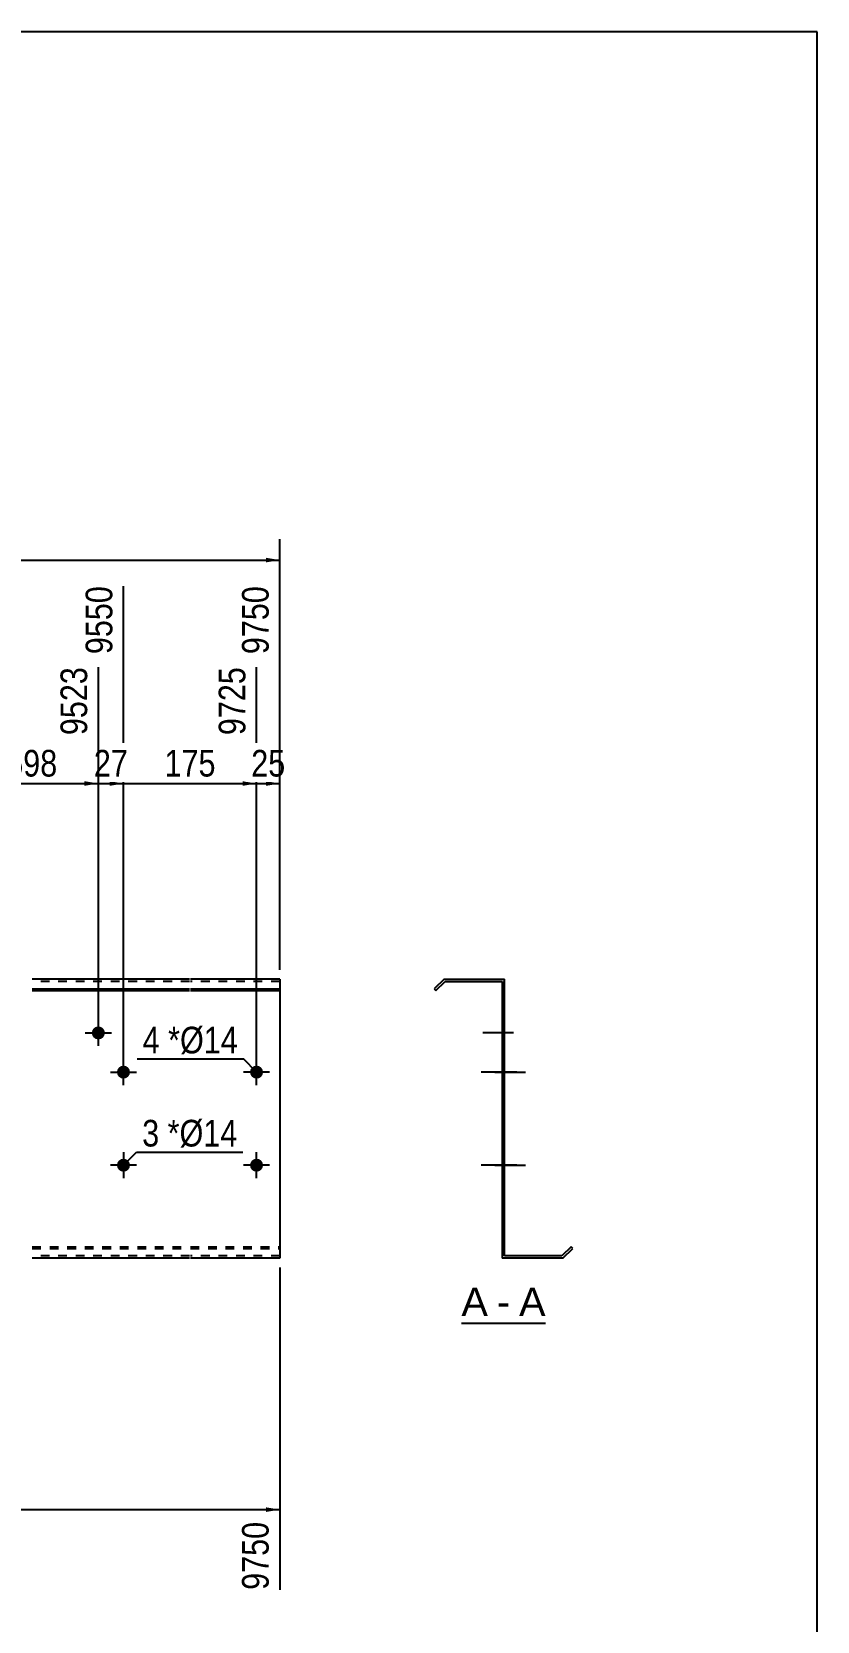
# Model space of a CAD drawing. Header units: millimetres. Extents: x -71 to 331, y -160 to 117.
# Drawn here: x 246.9 to 331.2, y -54 to 116.8 of the extents above; entities that cross this region are included whole.
import ezdxf

# ---------------------------------------------------------------- set-up
doc = ezdxf.new("R2010")
doc.units = ezdxf.units.MM
doc.linetypes.add('DXK_LINE_DOT1', pattern=[1.8814, 0.9407, -0.9407])
doc.styles.add('Arial', font='ARIAL.TTF', dxfattribs={"height": 0.2})
doc.styles.add('Arial Narrow', font='ARIALN.TTF', dxfattribs={"height": 0.2})

# ---------------------------------------------------------------- blocks, each defined once
blk = doc.blocks.new('Unknown-629084206-2176')
at = {"color": 5, "linetype": 'Continuous'}
for p, q in [((331.25, 116.75), (-68.75, 116.75)), ((331.25, -160.25), (331.25, 116.75))]:
    blk.add_line(p, q, dxfattribs=at)
blk = doc.blocks.new('Unknown-629084206-12 - 1247')
at = {"color": 7, "linetype": 'Continuous'}
blk.add_line((293.04, -21.95), (302.07, -21.95), dxfattribs=at)
at = {"color": 0, "linetype": 'Continuous'}
for points in [[(295.89, -21.2), (295.89, -18), (293.04, -18), (293.04, -21.2)], [(298.27, -21.2), (298.27, -18), (296.85, -18), (296.85, -21.2)], [(302.07, -21.2), (302.07, -18), (299.23, -18), (299.23, -21.2)]]:
    blk.add_wipeout(points, dxfattribs=at)
at = {"color": 96, "linetype": 'Continuous', "style": 'Arial'}
for s, p in [('A', (293.04, -21.2)), ('A', (299.23, -21.2)), ('-', (296.85, -21.2))]:
    blk.add_text(s, height=3.06, dxfattribs=at).set_placement(p)
blk = doc.blocks.new('Part-629084206-1218 - 1203')
at = {"color": 2, "linetype": 'Continuous'}
for p, q in [((263.85, 15), (246.95, 15)), ((246.95, 13.94), (263.85, 13.94)), ((246.95, 13.76), (263.85, 13.76)), ((273.54, 15), (263.95, 15)), ((263.95, 13.94), (273.54, 13.94)), ((263.95, 13.76), (273.54, 13.76)), ((273.54, 15), (273.54, -15)), ((263.85, -15), (246.95, -15)), ((273.54, -15), (263.95, -15))]:
    blk.add_line(p, q, dxfattribs=at)
at = {"color": 7, "linetype": 'DXK_LINE_DOT1'}
for p, q in [((263.85, 14.75), (246.95, 14.75)), ((273.54, 14.75), (263.95, 14.75)), ((246.95, -13.76), (263.85, -13.76)), ((246.95, -13.94), (263.85, -13.94)), ((263.85, -14.75), (246.95, -14.75)), ((263.95, -13.76), (273.54, -13.76)), ((263.95, -13.94), (273.54, -13.94)), ((273.54, -14.75), (263.95, -14.75))]:
    blk.add_line(p, q, dxfattribs=at)
blk = doc.blocks.new('Bolt-629084206-1236 - 1203')
at = {"linetype": 'Continuous'}
blk.add_hatch(color=3, dxfattribs=at).paths.add_polyline_path([(253.35, 9.21, -1), (254.75, 9.21, -1)])
at = {"color": 3, "linetype": 'Continuous'}
for p, q in [((254.05, 7.81), (254.05, 10.61)), ((252.65, 9.21), (255.45, 9.21))]:
    blk.add_line(p, q, dxfattribs=at)
blk = doc.blocks.new('Bolt-629084206-1237 - 1203')
at = {"linetype": 'Continuous'}
blk.add_hatch(color=3, dxfattribs=at).paths.add_polyline_path([(256.05, 5, -1), (257.45, 5, -1)])
at = {"color": 3, "linetype": 'Continuous'}
for p, q in [((256.75, 3.6), (256.75, 6.4)), ((255.35, 5), (258.15, 5))]:
    blk.add_line(p, q, dxfattribs=at)
blk = doc.blocks.new('Bolt-629084206-1238 - 1203')
at = {"linetype": 'Continuous'}
blk.add_hatch(color=3, dxfattribs=at).paths.add_polyline_path([(257.45, -5, -1), (256.05, -5, -1)])
at = {"color": 3, "linetype": 'Continuous'}
for p, q in [((258.15, -5), (255.35, -5)), ((256.75, -3.6), (256.75, -6.4))]:
    blk.add_line(p, q, dxfattribs=at)
blk = doc.blocks.new('Bolt-629084206-1239 - 1203')
at = {"linetype": 'Continuous'}
for points in [[(197.77, 5, -1), (199.17, 5, -1)], [(270.34, 5, -1), (271.74, 5, -1)]]:
    blk.add_hatch(color=3, dxfattribs=at).paths.add_polyline_path(points)
at = {"color": 3, "linetype": 'Continuous'}
for p, q in [((198.47, 3.6), (198.47, 6.4)), ((271.04, 3.6), (271.04, 6.4)), ((199.87, 5), (197.07, 5)), ((272.44, 5), (269.64, 5))]:
    blk.add_line(p, q, dxfattribs=at)
blk = doc.blocks.new('Bolt-629084206-1240 - 1203')
at = {"linetype": 'Continuous'}
for points in [[(197.77, -5, -1), (199.17, -5, -1)], [(270.34, -5, -1), (271.74, -5, -1)]]:
    blk.add_hatch(color=3, dxfattribs=at).paths.add_polyline_path(points)
at = {"color": 3, "linetype": 'Continuous'}
for p, q in [((199.87, -5), (197.07, -5)), ((198.47, -6.4), (198.47, -3.6)), ((272.44, -5), (269.64, -5)), ((271.04, -6.4), (271.04, -3.6))]:
    blk.add_line(p, q, dxfattribs=at)
blk = doc.blocks.new('Bolt-629084206-1264 - 1247')
at = {"linetype": 'Continuous'}
blk.add_hatch(color=3, dxfattribs=at).paths.add_polyline_path([(297.43, 9.91), (297.43, 8.51), (297.68, 8.51), (297.68, 9.91)])
at = {"color": 3, "linetype": 'Continuous'}
for p, q in [((298.63, 9.21), (295.33, 9.21)), ((297.68, 9.91), (297.43, 9.91)), ((297.68, 8.51), (297.43, 8.51))]:
    blk.add_line(p, q, dxfattribs=at)
blk = doc.blocks.new('Part-629084206-1249 - 1247')
at = {"color": 2, "linetype": 'Continuous'}
for p, q in [((291.18, 15), (290.12, 13.94)), ((290.12, 13.94), (290.3, 13.76)), ((290.3, 13.76), (291.29, 14.75)), ((291.18, 15), (297.68, 15)), ((291.29, 14.75), (297.43, 14.75)), ((297.43, 14.75), (297.43, -15)), ((297.68, -14.75), (297.68, 15)), ((303.93, -15), (297.43, -15)), ((303.83, -14.75), (297.68, -14.75)), ((304.82, -13.76), (303.83, -14.75)), ((303.93, -15), (304.99, -13.94)), ((304.99, -13.94), (304.82, -13.76))]:
    blk.add_line(p, q, dxfattribs=at)
blk = doc.blocks.new('Bolt-629084206-1250 - 1247')
at = {"linetype": 'Continuous'}
for points in [[(297.43, 5.7), (297.43, 4.3), (297.68, 4.3), (297.68, 5.7)], [(297.43, 5.7), (297.43, 4.3), (297.68, 4.3), (297.68, 5.7)], [(297.43, 5.7), (297.43, 4.3), (297.68, 4.3), (297.68, 5.7)], [(297.43, -4.3), (297.43, -5.7), (297.68, -5.7), (297.68, -4.3)], [(297.43, -4.3), (297.43, -5.7), (297.68, -5.7), (297.68, -4.3)], [(297.43, -4.3), (297.43, -5.7), (297.68, -5.7), (297.68, -4.3)]]:
    blk.add_hatch(color=3, dxfattribs=at).paths.add_polyline_path(points)
at = {"color": 3, "linetype": 'Continuous'}
for p, q in [((297.68, 5.7), (297.43, 5.7)), ((297.68, 5.7), (297.43, 5.7)), ((297.68, 5.7), (297.43, 5.7)), ((298.98, 5), (295.18, 5)), ((298.98, 5), (295.18, 5)), ((298.98, 5), (295.18, 5)), ((297.68, 4.3), (297.43, 4.3)), ((297.68, 4.3), (297.43, 4.3)), ((297.68, 4.3), (297.43, 4.3)), ((298.98, -5), (295.18, -5)), ((298.98, -5), (295.18, -5)), ((298.98, -5), (295.18, -5)), ((297.68, -4.3), (297.43, -4.3)), ((297.68, -4.3), (297.43, -4.3)), ((297.68, -4.3), (297.43, -4.3)), ((297.68, -5.7), (297.43, -5.7)), ((297.68, -5.7), (297.43, -5.7)), ((297.68, -5.7), (297.43, -5.7))]:
    blk.add_line(p, q, dxfattribs=at)
blk = doc.blocks.new('Bolt-629084206-1251 - 1247')
at = {"linetype": 'Continuous'}
blk.add_hatch(color=3, dxfattribs=at).paths.add_polyline_path([(297.43, 5.7), (297.43, 4.3), (297.68, 4.3), (297.68, 5.7)])
at = {"color": 3, "linetype": 'Continuous'}
for p, q in [((297.68, 5.7), (297.43, 5.7)), ((298.63, 5), (295.33, 5)), ((297.68, 4.3), (297.43, 4.3))]:
    blk.add_line(p, q, dxfattribs=at)
blk = doc.blocks.new('Bolt-629084206-1252 - 1247')
at = {"linetype": 'Continuous'}
blk.add_hatch(color=3, dxfattribs=at).paths.add_polyline_path([(297.68, -5.7), (297.68, -4.3), (297.43, -4.3), (297.43, -5.7)])
at = {"color": 3, "linetype": 'Continuous'}
for p, q in [((297.68, -4.3), (297.43, -4.3)), ((298.48, -5), (297.43, -5)), ((297.68, -5.7), (297.43, -5.7))]:
    blk.add_line(p, q, dxfattribs=at)
blk = doc.blocks.new('Bolt-629084206-1253 - 1247')
at = {"linetype": 'Continuous'}
blk.add_hatch(color=3, dxfattribs=at).paths.add_polyline_path([(297.43, 9.91), (297.43, 8.51), (297.68, 8.51), (297.68, 9.91)])
at = {"color": 3, "linetype": 'Continuous'}
for p, q in [((298.63, 9.21), (295.33, 9.21)), ((297.68, 9.91), (297.43, 9.91)), ((297.68, 8.51), (297.43, 8.51))]:
    blk.add_line(p, q, dxfattribs=at)
blk = doc.blocks.new('Bolt-629084206-1254 - 1247')
at = {"linetype": 'Continuous'}
blk.add_hatch(color=3, dxfattribs=at).paths.add_polyline_path([(297.43, 9.91), (297.43, 8.51), (297.68, 8.51), (297.68, 9.91)])
at = {"color": 3, "linetype": 'Continuous'}
for p, q in [((298.63, 9.21), (295.33, 9.21)), ((297.68, 9.91), (297.43, 9.91)), ((297.68, 8.51), (297.43, 8.51))]:
    blk.add_line(p, q, dxfattribs=at)
blk = doc.blocks.new('Bolt-629084206-1255 - 1247')
at = {"linetype": 'Continuous'}
blk.add_hatch(color=3, dxfattribs=at).paths.add_polyline_path([(297.68, -5.7), (297.68, -4.3), (297.43, -4.3), (297.43, -5.7)])
blk.add_hatch(color=3, dxfattribs=at).paths.add_polyline_path([(297.68, -5.7), (297.68, -4.3), (297.43, -4.3), (297.43, -5.7)])
at = {"color": 3, "linetype": 'Continuous'}
for p, q in [((296.68, -5), (299.43, -5)), ((296.68, -5), (299.43, -5)), ((297.43, -4.3), (297.68, -4.3)), ((297.43, -4.3), (297.68, -4.3)), ((297.43, -5.7), (297.68, -5.7)), ((297.43, -5.7), (297.68, -5.7))]:
    blk.add_line(p, q, dxfattribs=at)
blk = doc.blocks.new('Bolt-629084206-1256 - 1247')
at = {"linetype": 'Continuous'}
blk.add_hatch(color=3, dxfattribs=at).paths.add_polyline_path([(297.68, -5.7), (297.68, -4.3), (297.43, -4.3), (297.43, -5.7)])
blk.add_hatch(color=3, dxfattribs=at).paths.add_polyline_path([(297.68, -5.7), (297.68, -4.3), (297.43, -4.3), (297.43, -5.7)])
at = {"color": 3, "linetype": 'Continuous'}
for p, q in [((296.68, -5), (299.43, -5)), ((296.68, -5), (299.43, -5)), ((297.43, -4.3), (297.68, -4.3)), ((297.43, -4.3), (297.68, -4.3)), ((297.43, -5.7), (297.68, -5.7)), ((297.43, -5.7), (297.68, -5.7))]:
    blk.add_line(p, q, dxfattribs=at)
blk = doc.blocks.new('Bolt-629084206-1257 - 1247')
at = {"linetype": 'Continuous'}
blk.add_hatch(color=3, dxfattribs=at).paths.add_polyline_path([(297.68, -5.7), (297.68, -4.3), (297.43, -4.3), (297.43, -5.7)])
blk.add_hatch(color=3, dxfattribs=at).paths.add_polyline_path([(297.68, -5.7), (297.68, -4.3), (297.43, -4.3), (297.43, -5.7)])
at = {"color": 3, "linetype": 'Continuous'}
for p, q in [((296.68, -5), (299.43, -5)), ((296.68, -5), (299.43, -5)), ((297.43, -4.3), (297.68, -4.3)), ((297.43, -4.3), (297.68, -4.3)), ((297.43, -5.7), (297.68, -5.7)), ((297.43, -5.7), (297.68, -5.7))]:
    blk.add_line(p, q, dxfattribs=at)
blk = doc.blocks.new('Bolt-629084206-1258 - 1247')
at = {"linetype": 'Continuous'}
blk.add_hatch(color=3, dxfattribs=at).paths.add_polyline_path([(297.68, -5.7), (297.68, -4.3), (297.43, -4.3), (297.43, -5.7)])
blk.add_hatch(color=3, dxfattribs=at).paths.add_polyline_path([(297.68, -5.7), (297.68, -4.3), (297.43, -4.3), (297.43, -5.7)])
at = {"color": 3, "linetype": 'Continuous'}
for p, q in [((296.68, -5), (299.43, -5)), ((296.68, -5), (299.43, -5)), ((297.43, -4.3), (297.68, -4.3)), ((297.43, -4.3), (297.68, -4.3)), ((297.43, -5.7), (297.68, -5.7)), ((297.43, -5.7), (297.68, -5.7))]:
    blk.add_line(p, q, dxfattribs=at)
blk = doc.blocks.new('Bolt-629084206-1259 - 1247')
at = {"linetype": 'Continuous'}
blk.add_hatch(color=3, dxfattribs=at).paths.add_polyline_path([(297.43, 5.7), (297.43, 4.3), (297.68, 4.3), (297.68, 5.7)])
at = {"color": 3, "linetype": 'Continuous'}
for p, q in [((297.68, 5.7), (297.43, 5.7)), ((298.63, 5), (295.33, 5)), ((297.68, 4.3), (297.43, 4.3))]:
    blk.add_line(p, q, dxfattribs=at)
blk = doc.blocks.new('Bolt-629084206-1260 - 1247')
at = {"linetype": 'Continuous'}
blk.add_hatch(color=3, dxfattribs=at).paths.add_polyline_path([(297.68, -5.7), (297.68, -4.3), (297.43, -4.3), (297.43, -5.7)])
at = {"color": 3, "linetype": 'Continuous'}
for p, q in [((297.68, -4.3), (297.43, -4.3)), ((298.48, -5), (297.43, -5)), ((297.68, -5.7), (297.43, -5.7))]:
    blk.add_line(p, q, dxfattribs=at)
blk = doc.blocks.new('Bolt-629084206-1261 - 1247')
at = {"linetype": 'Continuous'}
blk.add_hatch(color=3, dxfattribs=at).paths.add_polyline_path([(297.43, 5.7), (297.43, 4.3), (297.68, 4.3), (297.68, 5.7)])
blk.add_hatch(color=3, dxfattribs=at).paths.add_polyline_path([(297.43, 5.7), (297.43, 4.3), (297.68, 4.3), (297.68, 5.7)])
at = {"color": 3, "linetype": 'Continuous'}
for p, q in [((297.43, 5.7), (297.68, 5.7)), ((297.43, 5.7), (297.68, 5.7)), ((296.63, 5), (299.93, 5)), ((296.63, 5), (299.93, 5)), ((297.43, 4.3), (297.68, 4.3)), ((297.43, 4.3), (297.68, 4.3))]:
    blk.add_line(p, q, dxfattribs=at)
blk = doc.blocks.new('Bolt-629084206-1262 - 1247')
at = {"linetype": 'Continuous'}
blk.add_hatch(color=3, dxfattribs=at).paths.add_polyline_path([(297.43, -4.3), (297.43, -5.7), (297.68, -5.7), (297.68, -4.3)])
blk.add_hatch(color=3, dxfattribs=at).paths.add_polyline_path([(297.43, -4.3), (297.43, -5.7), (297.68, -5.7), (297.68, -4.3)])
at = {"color": 3, "linetype": 'Continuous'}
for p, q in [((296.63, -5), (299.93, -5)), ((296.63, -5), (299.93, -5)), ((297.43, -4.3), (297.68, -4.3)), ((297.43, -4.3), (297.68, -4.3)), ((297.43, -5.7), (297.68, -5.7)), ((297.43, -5.7), (297.68, -5.7))]:
    blk.add_line(p, q, dxfattribs=at)
blk = doc.blocks.new('Bolt-629084206-1263 - 1247')
at = {"linetype": 'Continuous'}
for points in [[(297.43, 5.7), (297.43, 4.3), (297.68, 4.3), (297.68, 5.7)], [(297.43, 5.7), (297.43, 4.3), (297.68, 4.3), (297.68, 5.7)], [(297.43, 5.7), (297.43, 4.3), (297.68, 4.3), (297.68, 5.7)], [(297.43, -4.3), (297.43, -5.7), (297.68, -5.7), (297.68, -4.3)], [(297.43, -4.3), (297.43, -5.7), (297.68, -5.7), (297.68, -4.3)], [(297.43, -4.3), (297.43, -5.7), (297.68, -5.7), (297.68, -4.3)]]:
    blk.add_hatch(color=3, dxfattribs=at).paths.add_polyline_path(points)
at = {"color": 3, "linetype": 'Continuous'}
for p, q in [((297.68, 5.7), (297.43, 5.7)), ((297.68, 5.7), (297.43, 5.7)), ((297.68, 5.7), (297.43, 5.7)), ((298.98, 5), (295.18, 5)), ((298.98, 5), (295.18, 5)), ((298.98, 5), (295.18, 5)), ((297.68, 4.3), (297.43, 4.3)), ((297.68, 4.3), (297.43, 4.3)), ((297.68, 4.3), (297.43, 4.3)), ((298.98, -5), (295.18, -5)), ((298.98, -5), (295.18, -5)), ((298.98, -5), (295.18, -5)), ((297.68, -4.3), (297.43, -4.3)), ((297.68, -4.3), (297.43, -4.3)), ((297.68, -4.3), (297.43, -4.3)), ((297.68, -5.7), (297.43, -5.7)), ((297.68, -5.7), (297.43, -5.7)), ((297.68, -5.7), (297.43, -5.7))]:
    blk.add_line(p, q, dxfattribs=at)
blk = doc.blocks.new('Bolt-629084206-1265 - 1247')
at = {"linetype": 'Continuous'}
blk.add_hatch(color=3, dxfattribs=at).paths.add_polyline_path([(297.43, 5.7), (297.43, 4.3), (297.68, 4.3), (297.68, 5.7)])
at = {"color": 3, "linetype": 'Continuous'}
for p, q in [((297.68, 5.7), (297.43, 5.7)), ((298.63, 5), (295.33, 5)), ((297.68, 4.3), (297.43, 4.3))]:
    blk.add_line(p, q, dxfattribs=at)
blk = doc.blocks.new('Bolt-629084206-1266 - 1247')
at = {"linetype": 'Continuous'}
blk.add_hatch(color=3, dxfattribs=at).paths.add_polyline_path([(297.68, -5.7), (297.68, -4.3), (297.43, -4.3), (297.43, -5.7)])
at = {"color": 3, "linetype": 'Continuous'}
for p, q in [((297.68, -4.3), (297.43, -4.3)), ((298.48, -5), (297.43, -5)), ((297.68, -5.7), (297.43, -5.7))]:
    blk.add_line(p, q, dxfattribs=at)
blk = doc.blocks.new('Bolt-629084206-1267 - 1247')
at = {"linetype": 'Continuous'}
blk.add_hatch(color=3, dxfattribs=at).paths.add_polyline_path([(297.43, 9.91), (297.43, 8.51), (297.68, 8.51), (297.68, 9.91)])
at = {"color": 3, "linetype": 'Continuous'}
for p, q in [((298.63, 9.21), (295.33, 9.21)), ((297.68, 9.91), (297.43, 9.91)), ((297.68, 8.51), (297.43, 8.51))]:
    blk.add_line(p, q, dxfattribs=at)
blk = doc.blocks.new('Bolt-629084206-1268 - 1247')
at = {"linetype": 'Continuous'}
blk.add_hatch(color=3, dxfattribs=at).paths.add_polyline_path([(297.43, 5.7), (297.43, 4.3), (297.68, 4.3), (297.68, 5.7)])
at = {"color": 3, "linetype": 'Continuous'}
for p, q in [((297.68, 5.7), (297.43, 5.7)), ((298.63, 5), (295.33, 5)), ((297.68, 4.3), (297.43, 4.3))]:
    blk.add_line(p, q, dxfattribs=at)
blk = doc.blocks.new('Bolt-629084206-1269 - 1247')
at = {"linetype": 'Continuous'}
blk.add_hatch(color=3, dxfattribs=at).paths.add_polyline_path([(297.68, -5.7), (297.68, -4.3), (297.43, -4.3), (297.43, -5.7)])
at = {"color": 3, "linetype": 'Continuous'}
for p, q in [((297.68, -4.3), (297.43, -4.3)), ((298.48, -5), (297.43, -5)), ((297.68, -5.7), (297.43, -5.7))]:
    blk.add_line(p, q, dxfattribs=at)
blk = doc.blocks.new('Bolt-629084206-1270 - 1247')
at = {"linetype": 'Continuous'}
blk.add_hatch(color=3, dxfattribs=at).paths.add_polyline_path([(297.43, 5.7), (297.43, 4.3), (297.68, 4.3), (297.68, 5.7)])
blk.add_hatch(color=3, dxfattribs=at).paths.add_polyline_path([(297.43, 5.7), (297.43, 4.3), (297.68, 4.3), (297.68, 5.7)])
at = {"color": 3, "linetype": 'Continuous'}
for p, q in [((297.43, 5.7), (297.68, 5.7)), ((297.43, 5.7), (297.68, 5.7)), ((296.63, 5), (299.93, 5)), ((296.63, 5), (299.93, 5)), ((297.43, 4.3), (297.68, 4.3)), ((297.43, 4.3), (297.68, 4.3))]:
    blk.add_line(p, q, dxfattribs=at)
blk = doc.blocks.new('Bolt-629084206-1271 - 1247')
at = {"linetype": 'Continuous'}
blk.add_hatch(color=3, dxfattribs=at).paths.add_polyline_path([(297.43, -4.3), (297.43, -5.7), (297.68, -5.7), (297.68, -4.3)])
blk.add_hatch(color=3, dxfattribs=at).paths.add_polyline_path([(297.43, -4.3), (297.43, -5.7), (297.68, -5.7), (297.68, -4.3)])
at = {"color": 3, "linetype": 'Continuous'}
for p, q in [((296.63, -5), (299.93, -5)), ((296.63, -5), (299.93, -5)), ((297.43, -4.3), (297.68, -4.3)), ((297.43, -4.3), (297.68, -4.3)), ((297.43, -5.7), (297.68, -5.7)), ((297.43, -5.7), (297.68, -5.7))]:
    blk.add_line(p, q, dxfattribs=at)
blk = doc.blocks.new('Bolt-629084206-1272 - 1247')
at = {"linetype": 'Continuous'}
for points in [[(297.68, 4.3), (297.68, 5.7), (297.43, 5.7), (297.43, 4.3)], [(297.68, -5.7), (297.68, -4.3), (297.43, -4.3), (297.43, -5.7)]]:
    blk.add_hatch(color=3, dxfattribs=at).paths.add_polyline_path(points)
at = {"color": 3, "linetype": 'Continuous'}
for p, q in [((297.68, 5.7), (297.43, 5.7)), ((297.68, 5), (295.43, 5)), ((297.68, 4.3), (297.43, 4.3)), ((297.68, -5), (295.43, -5)), ((297.68, -4.3), (297.43, -4.3)), ((297.68, -5.7), (297.43, -5.7))]:
    blk.add_line(p, q, dxfattribs=at)
blk = doc.blocks.new('StraightDimension-629084206-1293 - 1203')
at = {"linetype": 'Continuous'}
blk.add_hatch(color=7, dxfattribs=at).paths.add_polyline_path([(269.54, 36.25), (271.04, 36), (269.54, 35.75)])
at = {"color": 7, "linetype": 'Continuous'}
for p, q in [((256.75, 6), (256.75, 57.21)), ((271.04, 6), (271.04, 48.51)), ((256.75, 36), (271.04, 36))]:
    blk.add_line(p, q, dxfattribs=at)
at = {"color": 0}
blk.add_wipeout([(267.24, 36.15), (267.24, 40.35), (260.56, 40.35), (260.56, 36.15)], dxfattribs=at)
at = {"color": 3, "style": 'Arial Narrow'}
blk.add_text('175', height=2.863, dxfattribs=at).set_placement((261.16, 36.75))
at = {"color": 0, "linetype": 'Continuous'}
blk.add_wipeout([(270.44, 49.11), (266.24, 49.11), (266.24, 40.6), (270.44, 40.6)], dxfattribs=at)
at = {"color": 3, "linetype": 'Continuous', "style": 'Arial Narrow'}
blk.add_text('9725', height=2.863, rotation=90.0002, dxfattribs=at).set_placement((269.84, 41.2))
blk = doc.blocks.new('StraightDimension-629084206-1292 - 1203')
at = {"linetype": 'Continuous'}
blk.add_hatch(color=7, dxfattribs=at).paths.add_polyline_path([(272.04, 36.25), (273.54, 36), (272.04, 35.75)])
at = {"color": 7, "linetype": 'Continuous'}
for p, q in [((273.54, 16), (273.54, 57.21)), ((271.04, 6), (271.04, 48.51)), ((271.04, 36), (273.54, 36))]:
    blk.add_line(p, q, dxfattribs=at)
at = {"color": 0, "linetype": 'Continuous'}
blk.add_wipeout([(272.94, 57.81), (268.74, 57.81), (268.74, 49.3), (272.94, 49.3)], dxfattribs=at)
at = {"color": 0}
blk.add_wipeout([(274.72, 36.15), (274.72, 40.35), (269.87, 40.35), (269.87, 36.15)], dxfattribs=at)
at = {"color": 3, "linetype": 'Continuous', "style": 'Arial Narrow'}
blk.add_text('9750', height=2.863, rotation=90.0002, dxfattribs=at).set_placement((272.34, 49.9))
at = {"color": 3, "style": 'Arial Narrow'}
blk.add_text('25', height=2.863, dxfattribs=at).set_placement((270.47, 36.75))
blk = doc.blocks.new('StraightDimension-629084206-1294 - 1203')
at = {"linetype": 'Continuous'}
blk.add_hatch(color=7, dxfattribs=at).paths.add_polyline_path([(255.25, 36.25), (256.75, 36), (255.25, 35.75)])
at = {"color": 7, "linetype": 'Continuous'}
for p, q in [((256.75, 6), (256.75, 57.21)), ((254.05, 10.21), (254.05, 48.51)), ((254.05, 36), (256.75, 36))]:
    blk.add_line(p, q, dxfattribs=at)
at = {"color": 0, "linetype": 'Continuous'}
blk.add_wipeout([(256.15, 57.81), (251.95, 57.81), (251.95, 49.3), (256.15, 49.3)], dxfattribs=at)
at = {"color": 0}
blk.add_wipeout([(257.83, 36.15), (257.83, 40.35), (252.97, 40.35), (252.97, 36.15)], dxfattribs=at)
at = {"color": 3, "linetype": 'Continuous', "style": 'Arial Narrow'}
blk.add_text('9550', height=2.863, rotation=90.0002, dxfattribs=at).set_placement((255.55, 49.9))
at = {"color": 3, "style": 'Arial Narrow'}
blk.add_text('27', height=2.863, dxfattribs=at).set_placement((253.57, 36.75))
blk = doc.blocks.new('StraightDimension-629084206-1295 - 1203')
at = {"linetype": 'Continuous'}
blk.add_hatch(color=7, dxfattribs=at).paths.add_polyline_path([(252.55, 36.25), (254.05, 36), (252.55, 35.75)])
at = {"color": 7, "linetype": 'Continuous'}
for p, q in [((239.76, 6), (239.76, 48.51)), ((254.05, 10.21), (254.05, 48.51)), ((239.76, 36), (254.05, 36))]:
    blk.add_line(p, q, dxfattribs=at)
at = {"color": 0}
blk.add_wipeout([(250.25, 36.15), (250.25, 40.35), (243.56, 40.35), (243.56, 36.15)], dxfattribs=at)
at = {"color": 3, "style": 'Arial Narrow'}
blk.add_text('598', height=2.863, dxfattribs=at).set_placement((244.16, 36.75))
at = {"color": 0, "linetype": 'Continuous'}
blk.add_wipeout([(253.45, 49.11), (249.25, 49.11), (249.25, 40.6), (253.45, 40.6)], dxfattribs=at)
at = {"color": 3, "linetype": 'Continuous', "style": 'Arial Narrow'}
blk.add_text('9523', height=2.863, rotation=90.0002, dxfattribs=at).set_placement((252.85, 41.2))
blk = doc.blocks.new('StraightDimension-629084206-1385 - 1203')
at = {"linetype": 'Continuous'}
blk.add_hatch(color=7, dxfattribs=at).paths.add_polyline_path([(272.04, -41.75), (273.54, -42), (272.04, -42.25)])
at = {"color": 7, "linetype": 'Continuous'}
for p, q in [((184.37, -6), (184.37, -50.61)), ((273.54, -16), (273.54, -50.61)), ((184.37, -42), (273.54, -42))]:
    blk.add_line(p, q, dxfattribs=at)
at = {"color": 0}
blk.add_wipeout([(233.21, -41.85), (233.21, -37.65), (224.7, -37.65), (224.7, -41.85)], dxfattribs=at)
at = {"color": 0, "linetype": 'Continuous'}
blk.add_wipeout([(272.94, -42.7), (268.74, -42.7), (268.74, -51.21), (272.94, -51.21)], dxfattribs=at)
at = {"color": 3, "style": 'Arial Narrow'}
blk.add_text('3055', height=2.863, dxfattribs=at).set_placement((225.3, -41.25))
at = {"color": 3, "linetype": 'Continuous', "style": 'Arial Narrow'}
blk.add_text('9750', height=2.863, rotation=90.0002, dxfattribs=at).set_placement((272.34, -50.61))
blk = doc.blocks.new('StraightDimension-629084206-1467 - 1203')
at = {"linetype": 'Continuous'}
blk.add_hatch(color=7, dxfattribs=at).paths.add_polyline_path([(272.04, 60.25), (273.54, 60), (272.04, 59.75)])
at = {"color": 7, "linetype": 'Continuous'}
for p, q in [((273.54, 16), (273.54, 62.25)), ((0, 60), (273.54, 60))]:
    blk.add_line(p, q, dxfattribs=at)
blk = doc.blocks.new('MarkSet-629084206-1508 - 1203')
at = {"color": 0}
for points in [[(260.59, -2.99), (260.59, 0.01), (258.76, 0.01), (258.76, -2.99)], [(262.77, -2.99), (262.77, 0.01), (261.49, 0.01), (261.49, -2.99)]]:
    blk.add_wipeout(points, dxfattribs=at)
for points in [[(260.59, -2.99), (260.59, 0.01), (258.76, 0.01), (258.76, -2.99)], [(262.77, -2.99), (262.77, 0.01), (261.49, 0.01), (261.49, -2.99)]]:
    blk.add_wipeout(points, dxfattribs=at)
at = {"color": 7, "linetype": 'Continuous'}
blk.add_line((256.75, -5), (258.16, -3.59), dxfattribs=at)
at = {"color": 3, "style": 'Arial Narrow'}
blk.add_text('3', height=2.86, dxfattribs=at).set_placement((258.76, -2.99))
at = {"color": 0}
blk.add_wipeout([(268.98, -2.99), (268.98, 0.01), (262.77, 0.01), (262.77, -2.99)], dxfattribs=at)
blk.add_wipeout([(268.98, -2.99), (268.98, 0.01), (262.77, 0.01), (262.77, -2.99)], dxfattribs=at)
at = {"color": 7, "linetype": 'Continuous'}
blk.add_line((258.16, -3.59), (269.58, -3.59), dxfattribs=at)
at = {"color": 3, "style": 'Arial Narrow'}
for s, height, p in [('*', 2.86, (261.49, -2.99)), ('Ø14', 2.863, (262.77, -2.99))]:
    blk.add_text(s, height=height, dxfattribs=at).set_placement(p)
blk = doc.blocks.new('MarkSet-629084206-1514 - 1203')
at = {"color": 0}
for points in [[(260.64, 7.01), (260.64, 10.01), (258.81, 10.01), (258.81, 7.01)], [(262.82, 7.01), (262.82, 10.01), (261.54, 10.01), (261.54, 7.01)]]:
    blk.add_wipeout(points, dxfattribs=at)
for points in [[(260.64, 7.01), (260.64, 10.01), (258.81, 10.01), (258.81, 7.01)], [(262.82, 7.01), (262.82, 10.01), (261.54, 10.01), (261.54, 7.01)]]:
    blk.add_wipeout(points, dxfattribs=at)
at = {"color": 3, "style": 'Arial Narrow'}
blk.add_text('4', height=2.86, dxfattribs=at).set_placement((258.81, 7.01))
at = {"color": 0}
blk.add_wipeout([(269.03, 7.01), (269.03, 10.01), (262.82, 10.01), (262.82, 7.01)], dxfattribs=at)
blk.add_wipeout([(269.03, 7.01), (269.03, 10.01), (262.82, 10.01), (262.82, 7.01)], dxfattribs=at)
at = {"color": 7, "linetype": 'Continuous'}
for p in [(258.21, 6.41), (271.04, 5)]:
    blk.add_line(p, (269.63, 6.41), dxfattribs=at)
at = {"color": 3, "style": 'Arial Narrow'}
for s, height, p in [('*', 2.86, (261.54, 7.01)), ('Ø14', 2.863, (262.82, 7.01))]:
    blk.add_text(s, height=height, dxfattribs=at).set_placement(p)

msp = doc.modelspace()

# ---------------------------------------------------------------- block references
for name in ['Unknown-629084206-2176', 'Part-629084206-1218 - 1203', 'Part-629084206-1249 - 1247', 'Bolt-629084206-1236 - 1203', 'Bolt-629084206-1264 - 1247', 'Bolt-629084206-1253 - 1247', 'Bolt-629084206-1254 - 1247', 'Bolt-629084206-1267 - 1247', 'Bolt-629084206-1239 - 1203', 'Bolt-629084206-1237 - 1203', 'Bolt-629084206-1250 - 1247', 'Bolt-629084206-1263 - 1247', 'Bolt-629084206-1251 - 1247', 'Bolt-629084206-1259 - 1247', 'Bolt-629084206-1265 - 1247', 'Bolt-629084206-1268 - 1247', 'Bolt-629084206-1272 - 1247', 'Bolt-629084206-1261 - 1247', 'Bolt-629084206-1270 - 1247', 'Bolt-629084206-1240 - 1203', 'Bolt-629084206-1238 - 1203', 'Bolt-629084206-1262 - 1247', 'Bolt-629084206-1271 - 1247', 'Bolt-629084206-1255 - 1247', 'Bolt-629084206-1256 - 1247', 'Bolt-629084206-1257 - 1247', 'Bolt-629084206-1258 - 1247', 'Bolt-629084206-1252 - 1247', 'Bolt-629084206-1260 - 1247', 'Bolt-629084206-1266 - 1247', 'Bolt-629084206-1269 - 1247']:
    msp.add_blockref(name, (0, 0))

# ---------------------------------------------------------------- next in the draw order: block references
for name in ['StraightDimension-629084206-1293 - 1203', 'MarkSet-629084206-1508 - 1203', 'StraightDimension-629084206-1385 - 1203', 'Unknown-629084206-12 - 1247']:
    msp.add_blockref(name, (0, 0))

# ---------------------------------------------------------------- next in the draw order: block references
for name in ['StraightDimension-629084206-1294 - 1203', 'StraightDimension-629084206-1292 - 1203']:
    msp.add_blockref(name, (0, 0))

# ---------------------------------------------------------------- next in the draw order: block references
for name in ['StraightDimension-629084206-1295 - 1203', 'MarkSet-629084206-1514 - 1203']:
    msp.add_blockref(name, (0, 0))

# ---------------------------------------------------------------- next in the draw order: block references
msp.add_blockref('StraightDimension-629084206-1467 - 1203', (0, 0))

doc.saveas('drawing.dxf')
